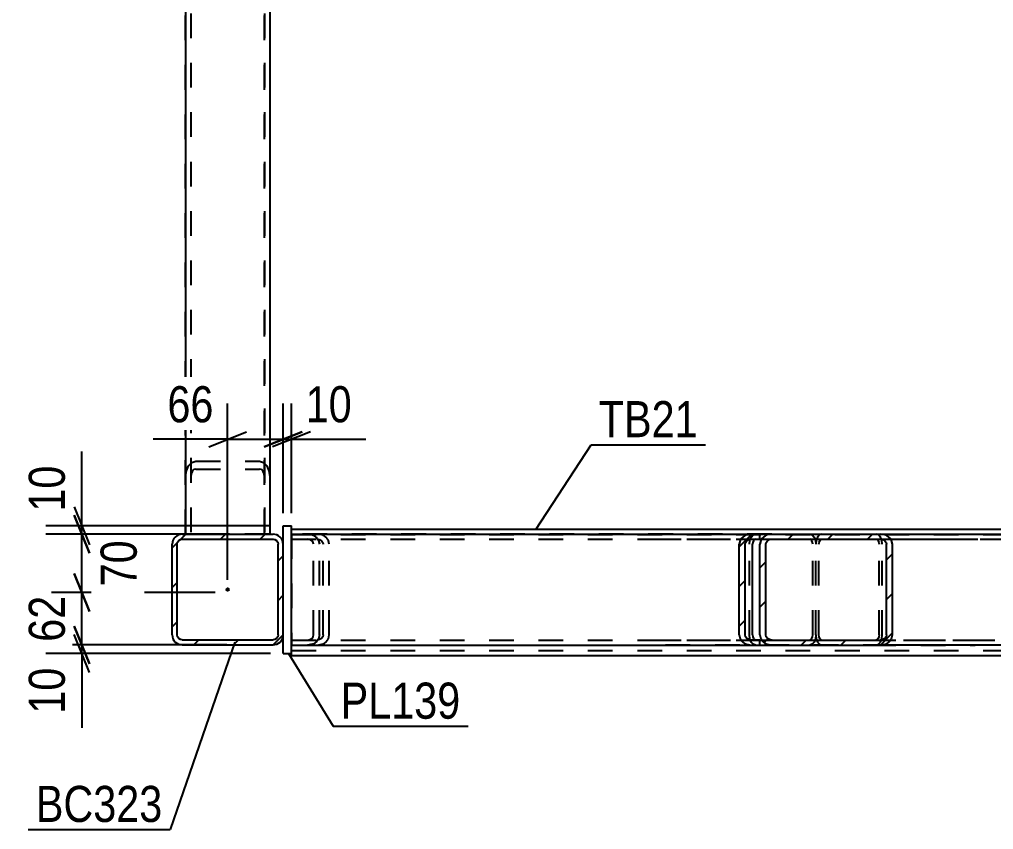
# Model space of a CAD drawing. Header units: millimetres. Extents: x -777 to 412, y -850 to -9.
# Drawn here: x 167.5 to 244.8, y -465.4 to -401.1 of the extents above; entities that cross this region are included whole.
import ezdxf

# ---------------------------------------------------------------- set-up
doc = ezdxf.new("R2010")
doc.units = ezdxf.units.MM
doc.linetypes.add('DXK_LINE_DOT2', pattern=[3.9198, 1.9599, -1.9599])
doc.linetypes.add('DXK_LINE_DOT3', pattern=[5.9187, 2.979, -0.9799, 0.9799, -0.9799])
doc.styles.add('Arial Narrow', font='ARIALN.TTF', dxfattribs={"height": 0.2})

# ---------------------------------------------------------------- blocks, each defined once
blk = doc.blocks.new('Part-570390744-1680 - 1374')
at = {"color": 7, "linetype": 'DXK_LINE_DOT2'}
for p, q in [((231.188, -442.001), (231.004, -442.062)), ((231.188, -442.001), (235.836, -442.001)), ((235.68, -442.062), (235.497, -442.001)), ((270.674, -442.062), (271.04, -442.001)), ((271.708, -442.001), (271.708, -450.801)), ((230.745, -442.495), (230.709, -442.801)), ((230.709, -450.001), (230.709, -442.801)), ((230.849, -442.235), (230.745, -442.495)), ((231.004, -442.062), (230.849, -442.235)), ((230.948, -442.801), (230.966, -442.648)), ((230.948, -450.001), (230.948, -442.801)), ((230.966, -442.648), (231.018, -442.518)), ((231.018, -442.518), (231.096, -442.431)), ((231.096, -442.431), (231.188, -442.401)), ((231.188, -442.401), (236.646, -442.401)), ((235.497, -442.401), (235.588, -442.431)), ((235.588, -442.431), (235.666, -442.518)), ((235.666, -442.518), (235.718, -442.648)), ((235.835, -442.235), (235.68, -442.062)), ((235.718, -442.648), (235.736, -442.801)), ((235.736, -450.001), (235.736, -442.801)), ((235.939, -442.495), (235.835, -442.235)), ((235.901, -442.401), (271.708, -442.401)), ((235.975, -442.801), (235.939, -442.495)), ((235.975, -450.001), (235.975, -442.801)), ((270.083, -442.801), (270.156, -442.495)), ((270.083, -450.001), (270.083, -442.801)), ((270.598, -442.648), (270.562, -442.801)), ((270.562, -450.001), (270.562, -442.801)), ((270.702, -442.518), (270.598, -442.648)), ((270.702, -442.518), (270.744, -442.495)), ((270.744, -442.495), (270.857, -442.431)), ((270.857, -442.431), (271.04, -442.401)), ((230.709, -450.001), (230.745, -450.307)), ((230.745, -450.307), (230.849, -450.567)), ((230.966, -450.154), (230.948, -450.001)), ((231.018, -450.284), (230.966, -450.154)), ((231.096, -450.37), (231.018, -450.284)), ((231.188, -450.401), (231.096, -450.37)), ((231.188, -450.401), (271.708, -450.401)), ((235.588, -450.37), (235.497, -450.401)), ((235.666, -450.284), (235.588, -450.37)), ((235.718, -450.154), (235.666, -450.284)), ((235.736, -450.001), (235.718, -450.154)), ((235.835, -450.567), (235.939, -450.307)), ((235.939, -450.307), (235.975, -450.001)), ((270.156, -450.307), (270.083, -450.001)), ((270.562, -450.001), (270.598, -450.154)), ((270.598, -450.154), (270.702, -450.284)), ((270.702, -450.284), (270.744, -450.307)), ((270.744, -450.307), (270.857, -450.37)), ((270.857, -450.37), (271.04, -450.401)), ((230.849, -450.567), (231.004, -450.74)), ((231.004, -450.74), (231.188, -450.801)), ((231.188, -450.801), (235.836, -450.801)), ((235.497, -450.801), (235.68, -450.74)), ((235.68, -450.74), (235.835, -450.567)), ((271.04, -450.801), (270.674, -450.74))]:
    blk.add_line(p, q, dxfattribs=at)
at = {"color": 2, "linetype": 'Continuous'}
for p, q in [((235.836, -442.001), (271.708, -442.001)), ((271.708, -450.801), (235.836, -450.801))]:
    blk.add_line(p, q, dxfattribs=at)
at = {"color": 7, "linetype": 'DXK_LINE_DOT2'}
for centre, start, end in [((270.946, -442.914), 107.70118, 152.05371), ((270.946, -449.888), 207.9463, 252.29883)]:
    blk.add_arc(centre, 0.895, start, end, dxfattribs=at)
blk = doc.blocks.new('Part-570390744-1651 - 1374')
at = {"color": 7, "linetype": 'DXK_LINE_DOT2'}
for p, q in [((231.188, -442.001), (231.004, -442.062)), ((231.188, -442.001), (243.347, -442.001)), ((235.68, -442.062), (235.497, -442.001)), ((230.745, -442.495), (230.709, -442.801)), ((230.709, -450.001), (230.709, -442.801)), ((230.849, -442.235), (230.745, -442.495)), ((231.004, -442.062), (230.849, -442.235)), ((230.948, -442.801), (230.966, -442.648)), ((230.948, -450.001), (230.948, -442.801)), ((230.966, -442.648), (231.018, -442.518)), ((231.018, -442.518), (231.096, -442.431)), ((231.096, -442.431), (231.188, -442.401)), ((231.188, -442.401), (243.347, -442.401)), ((235.497, -442.401), (235.588, -442.431)), ((235.588, -442.431), (235.666, -442.518)), ((235.666, -442.518), (235.718, -442.648)), ((235.835, -442.235), (235.68, -442.062)), ((235.718, -442.648), (235.736, -442.801)), ((235.736, -450.001), (235.736, -442.801)), ((235.939, -442.495), (235.835, -442.235)), ((235.975, -442.801), (235.939, -442.495)), ((235.975, -450.001), (235.975, -442.801)), ((230.709, -450.001), (230.745, -450.307)), ((230.745, -450.307), (230.849, -450.567)), ((230.966, -450.154), (230.948, -450.001)), ((231.018, -450.284), (230.966, -450.154)), ((231.096, -450.37), (231.018, -450.284)), ((231.188, -450.401), (231.096, -450.37)), ((231.188, -450.401), (243.347, -450.401)), ((235.588, -450.37), (235.497, -450.401)), ((235.666, -450.284), (235.588, -450.37)), ((235.718, -450.154), (235.666, -450.284)), ((235.736, -450.001), (235.718, -450.154)), ((235.835, -450.567), (235.939, -450.307)), ((235.939, -450.307), (235.975, -450.001)), ((230.849, -450.567), (231.004, -450.74)), ((231.004, -450.74), (231.188, -450.801)), ((231.188, -450.801), (243.347, -450.801)), ((235.497, -450.801), (235.68, -450.74)), ((235.68, -450.74), (235.835, -450.567))]:
    blk.add_line(p, q, dxfattribs=at)
blk = doc.blocks.new('Part-570390744-1797 - 1374')
at = {"linetype": 'Continuous'}
h = blk.add_hatch(dxfattribs=at)
h.set_pattern_fill('', scale=0.7, style=0, pattern_type=0)
h.set_pattern_definition([(45, (235.8361, -450.8008), (-1.57154, 1.57154), [])])
h.paths.add_polyline_path([(227.218, -450.801), (235.836, -450.801), (236.203, -450.74), (236.513, -450.567), (236.721, -450.307), (236.794, -450.001), (236.794, -442.801), (236.721, -442.495), (236.513, -442.235), (236.203, -442.062), (235.836, -442.001), (227.218, -442.001), (226.852, -442.062), (226.541, -442.235), (226.333, -442.495), (226.261, -442.801), (226.261, -450.001), (226.333, -450.307), (226.541, -450.567), (226.852, -450.74)])
h.paths.add_polyline_path([(226.776, -450.154), (226.739, -450.001), (226.739, -442.801), (226.776, -442.648), (226.88, -442.518), (227.035, -442.431), (227.218, -442.401), (235.836, -442.401), (236.019, -442.431), (236.175, -442.518), (236.278, -442.648), (236.315, -442.801), (236.315, -450.001), (236.278, -450.154), (236.175, -450.284), (236.019, -450.37), (235.836, -450.401), (227.218, -450.401), (227.035, -450.37), (226.88, -450.284)])
at = {"color": 2, "linetype": 'Continuous'}
for p, q in [((189.11, -442.001), (225.581, -442.001)), ((226.261, -442.001), (227.218, -442.001)), ((227.218, -442.001), (226.852, -442.062)), ((227.218, -442.001), (235.836, -442.001)), ((236.203, -442.062), (235.836, -442.001)), ((226.333, -442.495), (226.261, -442.801)), ((226.261, -450.001), (226.261, -442.801)), ((226.739, -442.801), (226.776, -442.648)), ((226.739, -450.001), (226.739, -442.801)), ((226.776, -442.648), (226.88, -442.518)), ((226.88, -442.518), (227.035, -442.431)), ((227.035, -442.431), (227.218, -442.401)), ((227.218, -442.401), (235.836, -442.401)), ((235.836, -442.401), (236.019, -442.431)), ((236.019, -442.431), (236.175, -442.518)), ((236.175, -442.518), (236.278, -442.648)), ((236.278, -442.648), (236.315, -442.801)), ((236.315, -450.001), (236.315, -442.801)), ((236.794, -442.801), (236.721, -442.495)), ((236.794, -450.001), (236.794, -442.801)), ((226.261, -450.001), (226.333, -450.307)), ((226.776, -450.154), (226.739, -450.001)), ((226.88, -450.284), (226.776, -450.154)), ((227.035, -450.37), (226.88, -450.284)), ((227.218, -450.401), (227.035, -450.37)), ((227.218, -450.401), (235.836, -450.401)), ((236.019, -450.37), (235.836, -450.401)), ((236.175, -450.284), (236.019, -450.37)), ((236.278, -450.154), (236.175, -450.284)), ((236.315, -450.001), (236.278, -450.154)), ((236.721, -450.307), (236.794, -450.001)), ((189.11, -450.801), (225.581, -450.801)), ((226.261, -450.801), (227.218, -450.801)), ((226.852, -450.74), (227.218, -450.801)), ((227.218, -450.801), (235.836, -450.801)), ((235.836, -450.801), (236.203, -450.74))]:
    blk.add_line(p, q, dxfattribs=at)
at = {"color": 7, "linetype": 'DXK_LINE_DOT2'}
for p, q in [((189.11, -450.801), (189.11, -442.001)), ((190.377, -442.001), (190.743, -442.062)), ((225.581, -442.001), (226.261, -442.001)), ((227.218, -442.001), (235.836, -442.001)), ((189.11, -442.401), (235.836, -442.401)), ((190.56, -442.431), (190.377, -442.401)), ((190.716, -442.518), (190.56, -442.431)), ((190.819, -442.648), (190.716, -442.518)), ((190.856, -442.801), (190.819, -442.648)), ((190.856, -450.001), (190.856, -442.801)), ((191.262, -442.495), (191.335, -442.801)), ((191.335, -450.001), (191.335, -442.801)), ((189.11, -450.401), (235.836, -450.401)), ((190.377, -450.401), (190.56, -450.37)), ((190.56, -450.37), (190.716, -450.284)), ((190.716, -450.284), (190.819, -450.154)), ((190.819, -450.154), (190.856, -450.001)), ((191.335, -450.001), (191.262, -450.307)), ((190.743, -450.74), (190.377, -450.801)), ((225.581, -450.801), (226.261, -450.801)), ((227.218, -450.801), (227.218, -450.801)), ((227.218, -450.801), (235.836, -450.801))]:
    blk.add_line(p, q, dxfattribs=at)
for centre, start, end in [((190.471, -442.914), 27.94629, 72.29883), ((190.471, -449.888), 287.70118, 332.0537)]:
    blk.add_arc(centre, 0.895, start, end, dxfattribs=at)
at = {"color": 2, "linetype": 'Continuous'}
for centre, start, end in [((227.124, -442.914), 107.70118, 152.0537), ((235.931, -442.914), 27.94629, 72.29883), ((227.124, -449.888), 207.94629, 252.29883), ((235.931, -449.888), 287.70118, 332.0537)]:
    blk.add_arc(centre, 0.895, start, end, dxfattribs=at)
blk = doc.blocks.new('Part-570390744-1726 - 1374')
at = {"color": 7, "linetype": 'DXK_LINE_DOT2'}
for p, q in [((227.218, -442.001), (189.11, -442.001)), ((189.11, -442.001), (189.11, -450.801)), ((191.516, -442.062), (191.15, -442.001)), ((225.738, -442.062), (225.921, -442.001)), ((225.921, -442.001), (230.23, -442.001)), ((230.23, -442.001), (230.413, -442.062)), ((189.11, -442.401), (226.408, -442.401)), ((191.15, -442.401), (191.333, -442.431)), ((191.333, -442.431), (191.488, -442.518)), ((191.488, -442.518), (191.592, -442.648)), ((191.592, -442.648), (191.628, -442.801)), ((191.628, -450.001), (191.628, -442.801)), ((192.04, -442.518), (192.034, -442.495)), ((192.107, -442.801), (192.04, -442.518)), ((192.107, -450.001), (192.107, -442.801)), ((225.442, -442.801), (225.479, -442.495)), ((225.442, -450.001), (225.442, -442.801)), ((225.479, -442.495), (225.582, -442.235)), ((225.582, -442.235), (225.738, -442.062)), ((225.7, -442.648), (225.682, -442.801)), ((225.682, -450.001), (225.682, -442.801)), ((225.752, -442.518), (225.7, -442.648)), ((225.829, -442.431), (225.752, -442.518)), ((225.921, -442.401), (225.829, -442.431)), ((225.921, -442.401), (230.23, -442.401)), ((230.322, -442.431), (230.23, -442.401)), ((230.399, -442.518), (230.322, -442.431)), ((230.451, -442.648), (230.399, -442.518)), ((230.413, -442.062), (230.568, -442.235)), ((230.469, -442.801), (230.451, -442.648)), ((230.469, -450.001), (230.469, -442.801)), ((230.568, -442.235), (230.672, -442.495)), ((230.672, -442.495), (230.709, -442.801)), ((230.709, -450.001), (230.709, -442.801)), ((189.11, -450.401), (226.409, -450.401)), ((191.333, -450.37), (191.15, -450.401)), ((191.488, -450.284), (191.333, -450.37)), ((191.592, -450.154), (191.488, -450.284)), ((191.628, -450.001), (191.592, -450.154)), ((192.034, -450.307), (192.071, -450.154)), ((192.071, -450.154), (192.107, -450.001)), ((225.479, -450.307), (225.442, -450.001)), ((225.582, -450.567), (225.479, -450.307)), ((225.582, -450.401), (230.23, -450.401)), ((225.682, -450.001), (225.7, -450.154)), ((225.7, -450.154), (225.752, -450.284)), ((225.752, -450.284), (225.829, -450.37)), ((225.829, -450.37), (225.921, -450.401)), ((230.23, -450.401), (230.322, -450.37)), ((230.322, -450.37), (230.399, -450.284)), ((230.399, -450.284), (230.451, -450.154)), ((230.451, -450.154), (230.469, -450.001)), ((230.672, -450.307), (230.568, -450.567)), ((230.709, -450.001), (230.672, -450.307)), ((189.11, -450.801), (227.219, -450.801)), ((191.15, -450.801), (191.516, -450.74)), ((225.738, -450.74), (225.582, -450.567)), ((225.921, -450.801), (225.738, -450.74)), ((225.921, -450.801), (230.23, -450.801)), ((230.413, -450.74), (230.23, -450.801)), ((230.568, -450.567), (230.413, -450.74))]:
    blk.add_line(p, q, dxfattribs=at)
for centre, start, end in [((191.244, -442.914), 27.9463, 72.29883), ((191.244, -449.888), 287.70118, 332.05371)]:
    blk.add_arc(centre, 0.895, start, end, dxfattribs=at)
blk = doc.blocks.new('Part-570390744-1648 - 1374')
at = {"color": 2, "linetype": 'Continuous'}
for p, q in [((188.443, -441.334), (189.11, -441.334)), ((188.443, -442.796), (188.443, -441.334)), ((189.11, -451.467), (189.11, -441.334)), ((188.443, -451.467), (188.443, -449.996)), ((188.443, -451.467), (189.11, -451.467))]:
    blk.add_line(p, q, dxfattribs=at)
at = {"color": 7, "linetype": 'DXK_LINE_DOT2'}
blk.add_line((188.443, -449.996), (188.443, -442.796), dxfattribs=at)
blk = doc.blocks.new('Part-570390744-1704 - 1374')
at = {"linetype": 'Continuous'}
h = blk.add_hatch(dxfattribs=at)
h.set_pattern_fill('', scale=0.7, style=0, pattern_type=0)
h.set_pattern_definition([(45, (187.6434, -450.7957), (-1.57154, 1.57154), [])])
h.paths.add_polyline_path([(180.443, -450.796), (187.643, -450.796), (187.95, -450.735), (188.209, -450.561), (188.383, -450.302), (188.443, -449.996), (188.443, -442.796), (188.383, -442.49), (188.209, -442.23), (187.95, -442.057), (187.643, -441.996), (180.443, -441.996), (180.137, -442.057), (179.878, -442.23), (179.704, -442.49), (179.643, -442.796), (179.643, -449.996), (179.704, -450.302), (179.878, -450.561), (180.137, -450.735)])
h.paths.add_polyline_path([(180.074, -450.149), (180.043, -449.996), (180.043, -442.796), (180.074, -442.643), (180.161, -442.513), (180.29, -442.426), (180.443, -442.396), (187.643, -442.396), (187.797, -442.426), (187.926, -442.513), (188.013, -442.643), (188.043, -442.796), (188.043, -449.996), (188.013, -450.149), (187.926, -450.279), (187.797, -450.365), (187.643, -450.396), (180.443, -450.396), (180.29, -450.365), (180.161, -450.279)])
blk.add_hatch(color=30, dxfattribs=at).paths.add_polyline_path([(184.043, -446.496, -1), (184.043, -446.296, -1)])
at = {"color": 2, "linetype": 'Continuous'}
for p, q in [((180.443, -441.996), (180.137, -442.057)), ((180.443, -441.996), (180.443, -441.996)), ((180.443, -441.996), (187.643, -441.996)), ((187.643, -441.996), (187.643, -441.996)), ((187.95, -442.057), (187.643, -441.996)), ((179.704, -442.49), (179.643, -442.796)), ((179.643, -442.796), (179.643, -442.796)), ((179.643, -449.996), (179.643, -442.796)), ((180.043, -442.796), (180.074, -442.643)), ((180.043, -442.796), (180.043, -442.796)), ((180.043, -449.996), (180.043, -442.796)), ((180.074, -442.643), (180.161, -442.513)), ((180.161, -442.513), (180.29, -442.426)), ((180.29, -442.426), (180.443, -442.396)), ((180.443, -442.396), (180.443, -442.396)), ((180.443, -442.396), (187.643, -442.396)), ((187.643, -442.396), (187.643, -442.396)), ((187.643, -442.396), (187.797, -442.426)), ((187.797, -442.426), (187.926, -442.513)), ((187.926, -442.513), (188.013, -442.643)), ((188.013, -442.643), (188.043, -442.796)), ((188.043, -442.796), (188.043, -442.796)), ((188.043, -449.996), (188.043, -442.796)), ((188.443, -442.796), (188.383, -442.49)), ((188.443, -442.796), (188.443, -442.796)), ((188.443, -449.996), (188.443, -442.796)), ((179.643, -449.996), (179.643, -449.996)), ((179.643, -449.996), (179.704, -450.302)), ((180.043, -449.996), (180.043, -449.996)), ((180.074, -450.149), (180.043, -449.996)), ((180.161, -450.279), (180.074, -450.149)), ((180.29, -450.365), (180.161, -450.279)), ((180.443, -450.396), (180.29, -450.365)), ((180.443, -450.396), (180.443, -450.396)), ((180.443, -450.396), (187.643, -450.396)), ((187.797, -450.365), (187.643, -450.396)), ((187.643, -450.396), (187.643, -450.396)), ((187.926, -450.279), (187.797, -450.365)), ((188.013, -450.149), (187.926, -450.279)), ((188.043, -449.996), (188.013, -450.149)), ((188.043, -449.996), (188.043, -449.996)), ((188.383, -450.302), (188.443, -449.996)), ((188.443, -449.996), (188.443, -449.996)), ((180.137, -450.735), (180.443, -450.796)), ((180.443, -450.796), (180.443, -450.796)), ((180.443, -450.796), (187.643, -450.796)), ((187.643, -450.796), (187.95, -450.735)), ((187.643, -450.796), (187.643, -450.796))]:
    blk.add_line(p, q, dxfattribs=at)
at = {"color": 30, "linetype": 'DXK_LINE_DOT3'}
blk.add_line((184.043, -446.396), (184.043, -446.396), dxfattribs=at)
at = {"color": 30, "linetype": 'Continuous'}
blk.add_circle((184.043, -446.396), 0.1, dxfattribs=at)
at = {"color": 2, "linetype": 'Continuous'}
for centre, start, end in [((180.443, -442.796), 112.5, 157.5), ((187.643, -442.796), 22.5, 67.5), ((180.443, -449.996), 202.5, 247.5), ((187.643, -449.996), 292.5, 337.5)]:
    blk.add_arc(centre, 0.8, start, end, dxfattribs=at)
blk = doc.blocks.new('Part-570390744-1793 - 1374')
at = {"color": 7, "linetype": 'DXK_LINE_DOT2'}
for p, q in [((181.11, -239.962), (181.11, -441.996)), ((186.977, -239.962), (186.977, -441.996)), ((180.771, -436.977), (180.944, -436.575)), ((180.944, -436.575), (181.204, -436.306)), ((181.204, -436.306), (181.51, -436.212)), ((181.51, -436.212), (186.577, -436.212)), ((186.577, -436.212), (186.883, -436.306)), ((186.883, -436.306), (187.142, -436.575)), ((187.142, -436.575), (187.316, -436.977)), ((180.71, -437.452), (180.771, -436.977)), ((181.141, -437.215), (181.11, -437.452)), ((181.227, -437.014), (181.141, -437.215)), ((181.357, -436.879), (181.227, -437.014)), ((181.51, -436.832), (181.357, -436.879)), ((181.51, -436.832), (186.577, -436.832)), ((186.73, -436.879), (186.577, -436.832)), ((186.86, -437.014), (186.73, -436.879)), ((186.946, -437.215), (186.86, -437.014)), ((186.977, -437.452), (186.946, -437.215)), ((187.316, -436.977), (187.377, -437.452)), ((180.71, -441.996), (187.377, -441.996))]:
    blk.add_line(p, q, dxfattribs=at)
at = {"color": 2, "linetype": 'Continuous'}
for p, q in [((180.71, -264.198), (180.71, -441.996)), ((187.377, -264.198), (187.377, -441.996))]:
    blk.add_line(p, q, dxfattribs=at)
blk = doc.blocks.new('Part-570390744-1743 - 1374')
at = {"color": 2, "linetype": 'Continuous'}
for p, q in [((271.708, -441.624), (189.11, -441.624)), ((189.11, -451.563), (189.11, -451.467)), ((189.11, -451.624), (189.11, -451.563)), ((189.11, -451.624), (271.708, -451.624))]:
    blk.add_line(p, q, dxfattribs=at)
at = {"color": 7, "linetype": 'DXK_LINE_DOT2'}
for p, q in [((189.11, -451.467), (189.11, -441.624)), ((189.11, -442.024), (271.708, -442.024)), ((189.11, -442.054), (189.11, -442.024)), ((271.708, -451.624), (271.708, -441.624)), ((189.11, -451.224), (271.708, -451.224))]:
    blk.add_line(p, q, dxfattribs=at)
blk = doc.blocks.new('Part-570390744-1798 - 1374')
at = {"linetype": 'Continuous'}
h = blk.add_hatch(dxfattribs=at)
h.set_pattern_fill('', scale=0.7, style=0, pattern_type=0)
h.set_pattern_definition([(45, (226.2606, -450.8008), (-1.57154, 1.57154), [])])
h.paths.add_polyline_path([(225.581, -450.801), (226.261, -450.801), (226.261, -450.401), (225.581, -450.401), (225.398, -450.37), (225.243, -450.284), (225.139, -450.154), (225.103, -450.001), (225.103, -442.801), (225.139, -442.648), (225.243, -442.518), (225.398, -442.431), (225.581, -442.401), (226.261, -442.401), (226.261, -442.001), (225.581, -442.001), (225.215, -442.062), (224.904, -442.235), (224.697, -442.495), (224.624, -442.801), (224.624, -450.001), (224.697, -450.307), (224.904, -450.567), (225.215, -450.74)])
at = {"color": 2, "linetype": 'Continuous'}
for p, q in [((225.581, -442.001), (225.215, -442.062)), ((225.581, -442.001), (226.261, -442.001)), ((226.261, -442.401), (226.261, -442.001)), ((224.697, -442.495), (224.624, -442.801)), ((224.624, -450.001), (224.624, -442.801)), ((225.103, -442.801), (225.139, -442.648)), ((225.103, -450.001), (225.103, -442.801)), ((225.139, -442.648), (225.243, -442.518)), ((225.243, -442.518), (225.398, -442.431)), ((225.398, -442.431), (225.581, -442.401)), ((225.581, -442.401), (226.261, -442.401)), ((225.7, -442.648), (225.682, -442.801)), ((225.682, -450.001), (225.682, -442.801)), ((225.752, -442.518), (225.7, -442.648)), ((225.829, -442.431), (225.752, -442.518)), ((225.921, -442.401), (225.829, -442.431)), ((224.624, -450.001), (224.697, -450.307)), ((225.139, -450.154), (225.103, -450.001)), ((225.243, -450.284), (225.139, -450.154)), ((225.398, -450.37), (225.243, -450.284)), ((225.581, -450.401), (225.398, -450.37)), ((226.261, -450.401), (225.581, -450.401)), ((225.682, -450.001), (225.7, -450.154)), ((225.7, -450.154), (225.752, -450.284)), ((225.752, -450.284), (225.829, -450.37)), ((225.829, -450.37), (225.921, -450.401)), ((226.261, -450.801), (226.261, -450.401)), ((225.215, -450.74), (225.581, -450.801)), ((225.581, -450.801), (226.261, -450.801))]:
    blk.add_line(p, q, dxfattribs=at)
at = {"color": 7, "linetype": 'DXK_LINE_DOT2'}
for p, q in [((225.581, -442.001), (226.261, -442.001)), ((225.738, -442.062), (225.921, -442.001)), ((225.442, -442.801), (225.479, -442.495)), ((225.442, -450.001), (225.442, -442.801)), ((225.479, -442.495), (225.582, -442.235)), ((225.581, -442.401), (226.261, -442.401)), ((225.582, -442.235), (225.738, -442.062)), ((225.479, -450.307), (225.442, -450.001)), ((225.582, -450.567), (225.479, -450.307)), ((225.581, -450.401), (226.261, -450.401)), ((225.581, -450.801), (226.261, -450.801)), ((225.738, -450.74), (225.582, -450.567)), ((225.921, -450.801), (225.738, -450.74))]:
    blk.add_line(p, q, dxfattribs=at)
at = {"color": 2, "linetype": 'Continuous'}
for centre, start, end in [((225.487, -442.914), 107.70118, 152.05371), ((225.487, -449.888), 207.9463, 252.29883)]:
    blk.add_arc(centre, 0.895, start, end, dxfattribs=at)
blk = doc.blocks.new('Part-570390744-1799 - 1374')
at = {"color": 7, "linetype": 'DXK_LINE_DOT2'}
for p, q in [((218.071, -442.001), (271.708, -442.001)), ((270.268, -442.001), (269.902, -442.062)), ((271.708, -442.001), (270.268, -442.001)), ((271.708, -450.801), (271.708, -442.001)), ((218.071, -442.401), (271.708, -442.401)), ((269.383, -442.495), (269.31, -442.801)), ((269.31, -450.001), (269.31, -442.801)), ((269.789, -442.801), (269.826, -442.648)), ((269.789, -450.001), (269.789, -442.801)), ((269.826, -442.648), (269.929, -442.518)), ((269.929, -442.518), (270.085, -442.431)), ((270.085, -442.431), (270.268, -442.401)), ((218.071, -450.401), (271.708, -450.401)), ((269.31, -450.001), (269.383, -450.307)), ((269.826, -450.154), (269.789, -450.001)), ((269.929, -450.284), (269.826, -450.154)), ((270.085, -450.37), (269.929, -450.284)), ((270.268, -450.401), (270.085, -450.37)), ((271.708, -450.801), (218.071, -450.801)), ((269.902, -450.74), (270.268, -450.801)), ((270.268, -450.801), (271.708, -450.801))]:
    blk.add_line(p, q, dxfattribs=at)
for centre, start, end in [((270.173, -442.914), 107.70118, 152.0537), ((270.173, -449.888), 207.94629, 252.29883)]:
    blk.add_arc(centre, 0.895, start, end, dxfattribs=at)
blk = doc.blocks.new('Part-570390744-1820 - 1374')
at = {"color": 7, "linetype": 'DXK_LINE_DOT2'}
for p, q in [((180.71, -441.996), (180.71, -239.962)), ((181.11, -239.962), (181.11, -441.996)), ((186.977, -441.996), (186.977, -239.962)), ((187.377, -239.962), (187.377, -441.996)), ((187.377, -441.996), (180.71, -441.996))]:
    blk.add_line(p, q, dxfattribs=at)
blk = doc.blocks.new('StraightDimension-570390744-2223 - 1374')
at = {"color": 7, "linetype": 'Continuous'}
for p, q in [((171.876, -449.296), (173.076, -452.296)), ((173.076, -452.967), (171.876, -449.967)), ((183.985, -450.796), (169.626, -450.796)), ((172.476, -451.467), (172.476, -450.796)), ((187.443, -451.467), (169.626, -451.467)), ((172.476, -451.467), (172.476, -457.373)), ((172.476, -451.467), (172.476, -457.373))]:
    blk.add_line(p, q, dxfattribs=at)
at = {"color": 0}
blk.add_wipeout([(171.726, -451.992), (167.526, -451.992), (167.526, -456.848), (171.726, -456.848)], dxfattribs=at)
at = {"color": 3, "style": 'Arial Narrow'}
blk.add_text('10', height=2.8633, rotation=90.00021, dxfattribs=at).set_placement((171.126, -456.248))
blk = doc.blocks.new('StraightDimension-570390744-2233 - 1374')
at = {"color": 7, "linetype": 'Continuous'}
for p, q in [((171.876, -445.129), (173.076, -448.129)), ((183.043, -446.629), (169.626, -446.629)), ((172.476, -450.796), (172.476, -446.629)), ((173.076, -452.296), (171.876, -449.296)), ((183.985, -450.796), (169.626, -450.796))]:
    blk.add_line(p, q, dxfattribs=at)
at = {"color": 0}
blk.add_wipeout([(171.726, -446.284), (167.526, -446.284), (167.526, -451.141), (171.726, -451.141)], dxfattribs=at)
at = {"color": 3, "style": 'Arial Narrow'}
blk.add_text('62', height=2.8633, rotation=90.00021, dxfattribs=at).set_placement((171.126, -450.541))
blk = doc.blocks.new('StraightDimension-570390744-2248 - 1374')
at = {"color": 7, "linetype": 'Continuous'}
for p, q in [((171.876, -440.496), (173.076, -443.496)), ((184.196, -441.996), (170.076, -441.996)), ((172.476, -446.629), (172.476, -441.996)), ((173.076, -448.129), (171.876, -445.129)), ((183.043, -446.629), (170.076, -446.629))]:
    blk.add_line(p, q, dxfattribs=at)
at = {"color": 0}
blk.add_wipeout([(177.426, -441.884), (173.226, -441.884), (173.226, -446.741), (177.426, -446.741)], dxfattribs=at)
at = {"color": 3, "style": 'Arial Narrow'}
blk.add_text('70', height=2.8633, rotation=90.00021, dxfattribs=at).set_placement((176.826, -446.141))
blk = doc.blocks.new('StraightDimension-570390744-2261 - 1374')
at = {"color": 7, "linetype": 'Continuous'}
for p, q in [((172.476, -441.334), (172.476, -435.428)), ((172.476, -441.334), (172.476, -435.428)), ((171.876, -439.834), (173.076, -442.834)), ((173.076, -443.496), (171.876, -440.496)), ((187.443, -441.334), (169.626, -441.334)), ((184.196, -441.996), (169.626, -441.996)), ((172.476, -441.996), (172.476, -441.334))]:
    blk.add_line(p, q, dxfattribs=at)
at = {"color": 0}
blk.add_wipeout([(171.726, -435.953), (167.526, -435.953), (167.526, -440.809), (171.726, -440.809)], dxfattribs=at)
at = {"color": 3, "style": 'Arial Narrow'}
blk.add_text('10', height=2.8633, rotation=90.00021, dxfattribs=at).set_placement((171.126, -440.209))
blk = doc.blocks.new('StraightDimension-570390744-2270 - 1374')
at = {"color": 7, "linetype": 'Continuous'}
for p, q in [((184.043, -445.629), (184.043, -431.618)), ((188.443, -440.334), (188.443, -431.618)), ((182.543, -435.068), (185.543, -433.868)), ((189.943, -433.868), (186.943, -435.068)), ((184.043, -434.468), (178.137, -434.468)), ((184.043, -434.468), (178.137, -434.468)), ((184.043, -434.468), (188.443, -434.468))]:
    blk.add_line(p, q, dxfattribs=at)
at = {"color": 0}
blk.add_wipeout([(183.518, -433.718), (183.518, -429.518), (178.662, -429.518), (178.662, -433.718)], dxfattribs=at)
at = {"color": 3, "style": 'Arial Narrow'}
blk.add_text('66', height=2.8633, dxfattribs=at).set_placement((179.262, -433.118))
blk = doc.blocks.new('StraightDimension-570390744-2290 - 1374')
at = {"color": 7, "linetype": 'Continuous'}
for p, q in [((188.443, -440.334), (188.443, -431.618)), ((189.11, -440.334), (189.11, -431.618)), ((186.943, -435.068), (189.943, -433.868)), ((190.61, -433.868), (187.61, -435.068)), ((188.443, -434.468), (189.11, -434.468)), ((189.11, -434.468), (195.016, -434.468)), ((189.11, -434.468), (195.016, -434.468))]:
    blk.add_line(p, q, dxfattribs=at)
at = {"color": 0}
blk.add_wipeout([(194.491, -433.718), (194.491, -429.518), (189.635, -429.518), (189.635, -433.718)], dxfattribs=at)
at = {"color": 3, "style": 'Arial Narrow'}
blk.add_text('10', height=2.8633, dxfattribs=at).set_placement((190.235, -433.118))
blk = doc.blocks.new('Mark-570390744-1644 - 1374')
at = {"color": 30, "linetype": 'Continuous'}
for p, q in [((188.872, -451.463), (192.408, -457.246)), ((192.408, -457.246), (203.112, -457.246))]:
    blk.add_line(p, q, dxfattribs=at)
at = {"color": 0}
blk.add_wipeout([(202.512, -456.646), (202.512, -453.646), (193.008, -453.646), (193.008, -456.646)], dxfattribs=at)
blk.add_wipeout([(202.512, -456.646), (202.512, -453.646), (193.008, -453.646), (193.008, -456.646)], dxfattribs=at)
at = {"color": 3, "style": 'Arial Narrow'}
blk.add_text('PL139', height=2.8633, dxfattribs=at).set_placement((193.008, -456.646))
blk = doc.blocks.new('Mark-570390744-1739 - 1374')
at = {"color": 30, "linetype": 'Continuous'}
for p, q in [((208.486, -441.629), (212.888, -434.902)), ((212.888, -434.902), (221.943, -434.902))]:
    blk.add_line(p, q, dxfattribs=at)
at = {"color": 0}
blk.add_wipeout([(221.343, -434.302), (221.343, -431.302), (213.488, -431.302), (213.488, -434.302)], dxfattribs=at)
blk.add_wipeout([(221.343, -434.302), (221.343, -431.302), (213.488, -431.302), (213.488, -434.302)], dxfattribs=at)
at = {"color": 3, "style": 'Arial Narrow'}
blk.add_text('TB21', height=2.8633, dxfattribs=at).set_placement((213.488, -434.302))
blk = doc.blocks.new('Mark-570390744-1700 - 1374')
at = {"color": 30, "linetype": 'Continuous'}
for p in [(184.622, -450.564), (168.224, -465.443)]:
    blk.add_line(p, (179.473, -465.443), dxfattribs=at)
at = {"color": 0}
blk.add_wipeout([(178.873, -464.843), (178.873, -461.843), (168.824, -461.843), (168.824, -464.843)], dxfattribs=at)
blk.add_wipeout([(178.873, -464.843), (178.873, -461.843), (168.824, -461.843), (168.824, -464.843)], dxfattribs=at)
at = {"color": 3, "style": 'Arial Narrow'}
blk.add_text('BC323', height=2.8633, dxfattribs=at).set_placement((168.824, -464.843))

msp = doc.modelspace()

# ---------------------------------------------------------------- block references
for name in ['Part-570390744-1793 - 1374', 'Part-570390744-1820 - 1374', 'Part-570390744-1704 - 1374', 'Part-570390744-1648 - 1374', 'Part-570390744-1743 - 1374', 'Part-570390744-1797 - 1374', 'Part-570390744-1726 - 1374', 'Part-570390744-1799 - 1374', 'Part-570390744-1798 - 1374', 'Part-570390744-1680 - 1374', 'Part-570390744-1651 - 1374']:
    msp.add_blockref(name, (0, 0))

# ---------------------------------------------------------------- next in the draw order: block references
for name in ['Mark-570390744-1739 - 1374', 'StraightDimension-570390744-2223 - 1374', 'Mark-570390744-1644 - 1374']:
    msp.add_blockref(name, (0, 0))

# ---------------------------------------------------------------- next in the draw order: block references
msp.add_blockref('StraightDimension-570390744-2233 - 1374', (0, 0))

# ---------------------------------------------------------------- next in the draw order: block references
for name in ['StraightDimension-570390744-2248 - 1374', 'Mark-570390744-1700 - 1374']:
    msp.add_blockref(name, (0, 0))

# ---------------------------------------------------------------- next in the draw order: block references
msp.add_blockref('StraightDimension-570390744-2261 - 1374', (0, 0))

# ---------------------------------------------------------------- next in the draw order: block references
msp.add_blockref('StraightDimension-570390744-2270 - 1374', (0, 0))

# ---------------------------------------------------------------- next in the draw order: block references
msp.add_blockref('StraightDimension-570390744-2290 - 1374', (0, 0))

doc.saveas('drawing.dxf')
